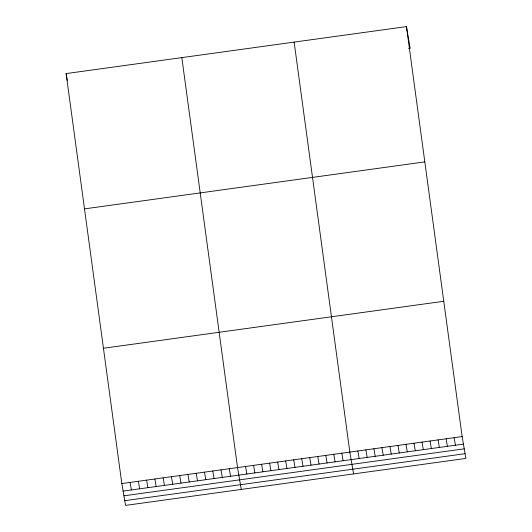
<?xml version="1.0" encoding="UTF-8"?>
<svg xmlns="http://www.w3.org/2000/svg" width="532" height="532" viewBox="0 0 532 532"><rect width="100%" height="100%" fill="white"/><g stroke="black" fill="none" stroke-linecap="round" stroke-linejoin="round"><path stroke-width="0.8" d="M406.441 26.6L462.142 436.573L465.879 458.418L125.559 505.4L121.828 483.555L66.121 73.582L406.441 26.6L410.172 48.445L408.569 48.665M84.508 208.877L424.822 161.888M103.447 348.261L443.761 301.278M121.828 483.555L462.142 436.573M123.118 491.096L463.432 444.114M123.923 495.817L464.237 448.835M124.754 500.678L465.068 453.696M454.122 437.676L455.412 445.224M446.102 438.787L447.385 446.328M438.075 439.891L439.366 447.439M430.056 441.001L431.346 448.543M422.036 442.105L423.326 449.653M414.009 443.216L415.299 450.757M405.989 444.32L407.279 451.868M397.969 445.43L399.259 452.971M389.949 446.534L391.239 454.082M381.923 447.645L383.213 455.186M373.903 448.755L375.193 456.296M365.883 449.859L367.173 457.4M357.863 450.97L359.147 458.511M353.574 473.919L349.837 452.074L294.136 42.108M341.817 453.184L343.107 460.725M333.797 454.288L335.087 461.836M325.77 455.399L327.06 462.94M317.75 456.503L319.04 464.05M309.73 457.613L311.021 465.154M301.711 458.717L303.001 466.265M293.684 459.828L294.974 467.369M285.664 460.931L286.954 468.479M277.644 462.042L278.934 469.583M269.624 463.153L270.908 470.694M261.598 464.256L262.888 471.798M253.578 465.367L254.868 472.908M245.558 466.471L246.848 474.012M241.269 489.427L237.531 467.581L181.831 57.609M229.272 468.719L230.562 476.266M221.006 469.862L222.296 477.404M212.74 471L214.03 478.547M204.474 472.143L205.764 479.684M196.208 473.287L197.498 480.828M187.942 474.424L189.232 481.972M179.683 475.568L180.973 483.109M171.417 476.705L172.707 484.253M163.151 477.849L164.441 485.39M154.885 478.993L156.175 486.534M146.619 480.13L147.909 487.671M138.36 481.274L139.643 488.815M66.121 73.582L67.285 80.372M130.094 482.411L131.384 489.959"/></g></svg>
